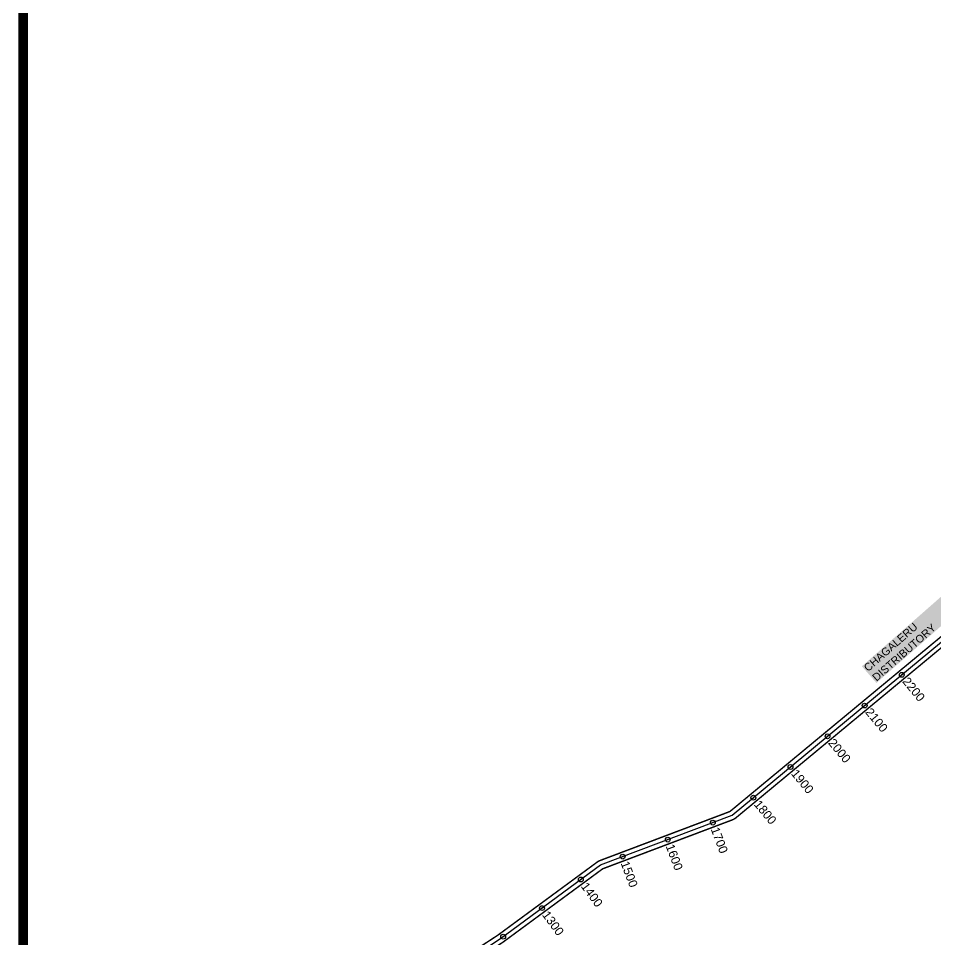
# Model space of a CAD drawing. Header units: inches. Extents: x 215816 to 245985, y 1583903 to 1595496.
# Drawn here: x 215816 to 217720, y 1591029 to 1592941 of the extents above; entities that cross this region are included whole.
import ezdxf
from ezdxf.enums import TextEntityAlignment as Align

# ---------------------------------------------------------------- set-up
doc = ezdxf.new("R2010")
doc.units = ezdxf.units.IN
doc.header["$MEASUREMENT"] = 0
doc.header["$PDMODE"] = 32
doc.header["$PDSIZE"] = 10
doc.linetypes.add('HIDDEN2', pattern=[0.1875, 0.125, -0.0625])
for name, color, linetype in [('BLOCK', 72, 'Continuous'), ('CANAL1', 7, 'Continuous'), ('CSMark', 72, 'Continuous'), ('STRUCTURE', 5, 'Continuous'), ('text2', 7, 'Continuous')]:
    doc.layers.add(name, color=color, linetype=linetype)
doc.styles.add('FONT1', font='Arial')

# ---------------------------------------------------------------- blocks, each defined once
blk = doc.blocks.new('CIRCLE-BOX')
for p, q in [((-0.5, 0), (0.5, 0)), ((0, 0.5), (0, -0.5))]:
    blk.add_line(p, q)
blk.add_circle((0, 0), 0.2)

msp = doc.modelspace()

# ---------------------------------------------------------------- linework, layer by layer
at = {"color": 5, "const_width": 20}
msp.add_lwpolyline([(215826.3046, 1593914.89263), (229280.17091, 1593914.89263), (229280.17091, 1584434.03049), (215826.3046, 1584434.03049)], close=True, dxfattribs=at)
at = {"layer": 'CANAL1', "color": 200, "linetype": 'ByBlock', "ltscale": 40, "const_width": 3, "elevation": 90.479}
for points in [[(216274.04763, 1590014.78568), (216276.92318, 1590015.4247, 0.2456371543), (216279.04865, 1590017.21643), (216561.57616, 1590707.17835), (216633.25807, 1590914.47467, -0.1663253185), (216644.80682, 1590929.27679), (216811.86875, 1591038.39817), (217017.45073, 1591189.61953, -0.0684641651), (217024.39733, 1591193.39188), (217291.70022, 1591294.24242, 0.0828679249), (217294.83178, 1591296.06103), (218414.73996, 1592223.17488)], [(216277.95237, 1589997.21432), (216280.82793, 1589997.85333, 0.2456371543), (216295.70621, 1590010.39544), (216578.42384, 1590700.82165), (216650.26971, 1590908.59214, -0.1663253185), (216654.65027, 1590914.20674), (216822.13125, 1591023.60183), (217028.11642, 1591175.11977, -0.0684641651), (217030.75134, 1591176.55066), (217298.05424, 1591277.4012, 0.0828679249), (217306.31015, 1591282.19571), (218426.21833, 1592209.30957)]]:
    msp.add_lwpolyline(points, format="xyb", dxfattribs=at)
at = {"layer": 'CANAL1', "color": 1, "linetype": 'HIDDEN2', "ltscale": 5, "const_width": 2, "elevation": 90.479}
msp.add_lwpolyline([(216276, 1590006), (216278.87556, 1590006.63901, 0.2456371543), (216287.37743, 1590013.80594), (216570, 1590704), (216641.76389, 1590911.5334, -0.1663253185), (216649.72855, 1590921.74177), (216817, 1591031), (217022.78358, 1591182.36965, -0.0684641651), (217027.57433, 1591184.97127), (217294.87723, 1591285.82181, 0.0828679249), (217300.57097, 1591289.12837), (218420.47914, 1592216.24223)], format="xyb", dxfattribs=at)
at = {"layer": 'CSMark', "linetype": 'Continuous'}
for p in [(217650.18395, 1591578.55481, 90.479), (217573.15442, 1591514.78607, 90.479), (217496.1249, 1591451.01732, 90.479), (217419.09538, 1591387.24858, 90.479), (217342.06586, 1591323.47984, 90.479), (217257.90434, 1591271.87233, 90.479), (217164.34203, 1591236.57227, 90.479), (217070.77973, 1591201.2722, 90.479), (216983.83303, 1591153.71853, 90.479), (216903.27881, 1591094.4647, 90.479), (216822.72458, 1591035.21087, 90.479)]:
    msp.add_point(p, dxfattribs=at)
at = {"layer": 'text2', "color": 0, "linetype": 'Continuous', "elevation": 90.479}
msp.add_lwpolyline([(216276, 1590006), (216285, 1590008), (216570, 1590704), (216644, 1590918), (216817, 1591031), (217025, 1591184), (217298, 1591287), (218420.47914, 1592216.24223)], dxfattribs=at)

# ---------------------------------------------------------------- block references
at = {"layer": 'BLOCK'}
for p in [(217298, 1591287, 91.171), (217025, 1591184, 91.136), (216817, 1591031, 90.706)]:
    msp.add_blockref('CIRCLE-BOX', p, dxfattribs=at)

# ---------------------------------------------------------------- texts
at = {"layer": 'CSMark', "color": 1, "linetype": 'Continuous', "style": 'FONT1'}
for s, rotation, p in [('2200', 309.61959301, (217657.19851, 1591570.08156, 90.479)), ('2100', 309.61959301, (217580.16899, 1591506.31282, 90.479)), ('2000', 309.61959301, (217503.13946, 1591442.54408, 90.479)), ('1900', 309.61959301, (217426.10994, 1591378.77533, 90.479)), ('1800', 309.61959301, (217349.08042, 1591315.00659, 90.479)), ('1700', 290.67095851, (217261.78735, 1591261.58048, 90.479)), ('1600', 290.67095789, (217168.22504, 1591226.28041, 90.479)), ('1500', 290.67095851, (217074.66273, 1591190.98035, 90.479)), ('1400', 306.3373418, (216990.35096, 1591144.85757, 90.479)), ('1300', 306.33734185, (216909.79673, 1591085.60373, 90.479))]:
    msp.add_text(s, height=18, rotation=rotation, dxfattribs=at).set_placement(p, align=Align.MIDDLE_LEFT)
at = {"layer": 'STRUCTURE', "color": 5, "insert": (217569.57913, 1591596.14779), "char_height": 16, "width": 273.396588, "attachment_point": 1, "rotation": 41.29633338, "style": 'FONT1', "bg_fill": 1, "box_fill_scale": 1.1, "bg_fill_color": 7, "bg_fill_true_color": 16777215, "bg_fill_transparency": 0}
msp.add_mtext('{\\C1;CHAGALERU DISTRIBUTORY}', dxfattribs=at)

doc.saveas('drawing.dxf')
